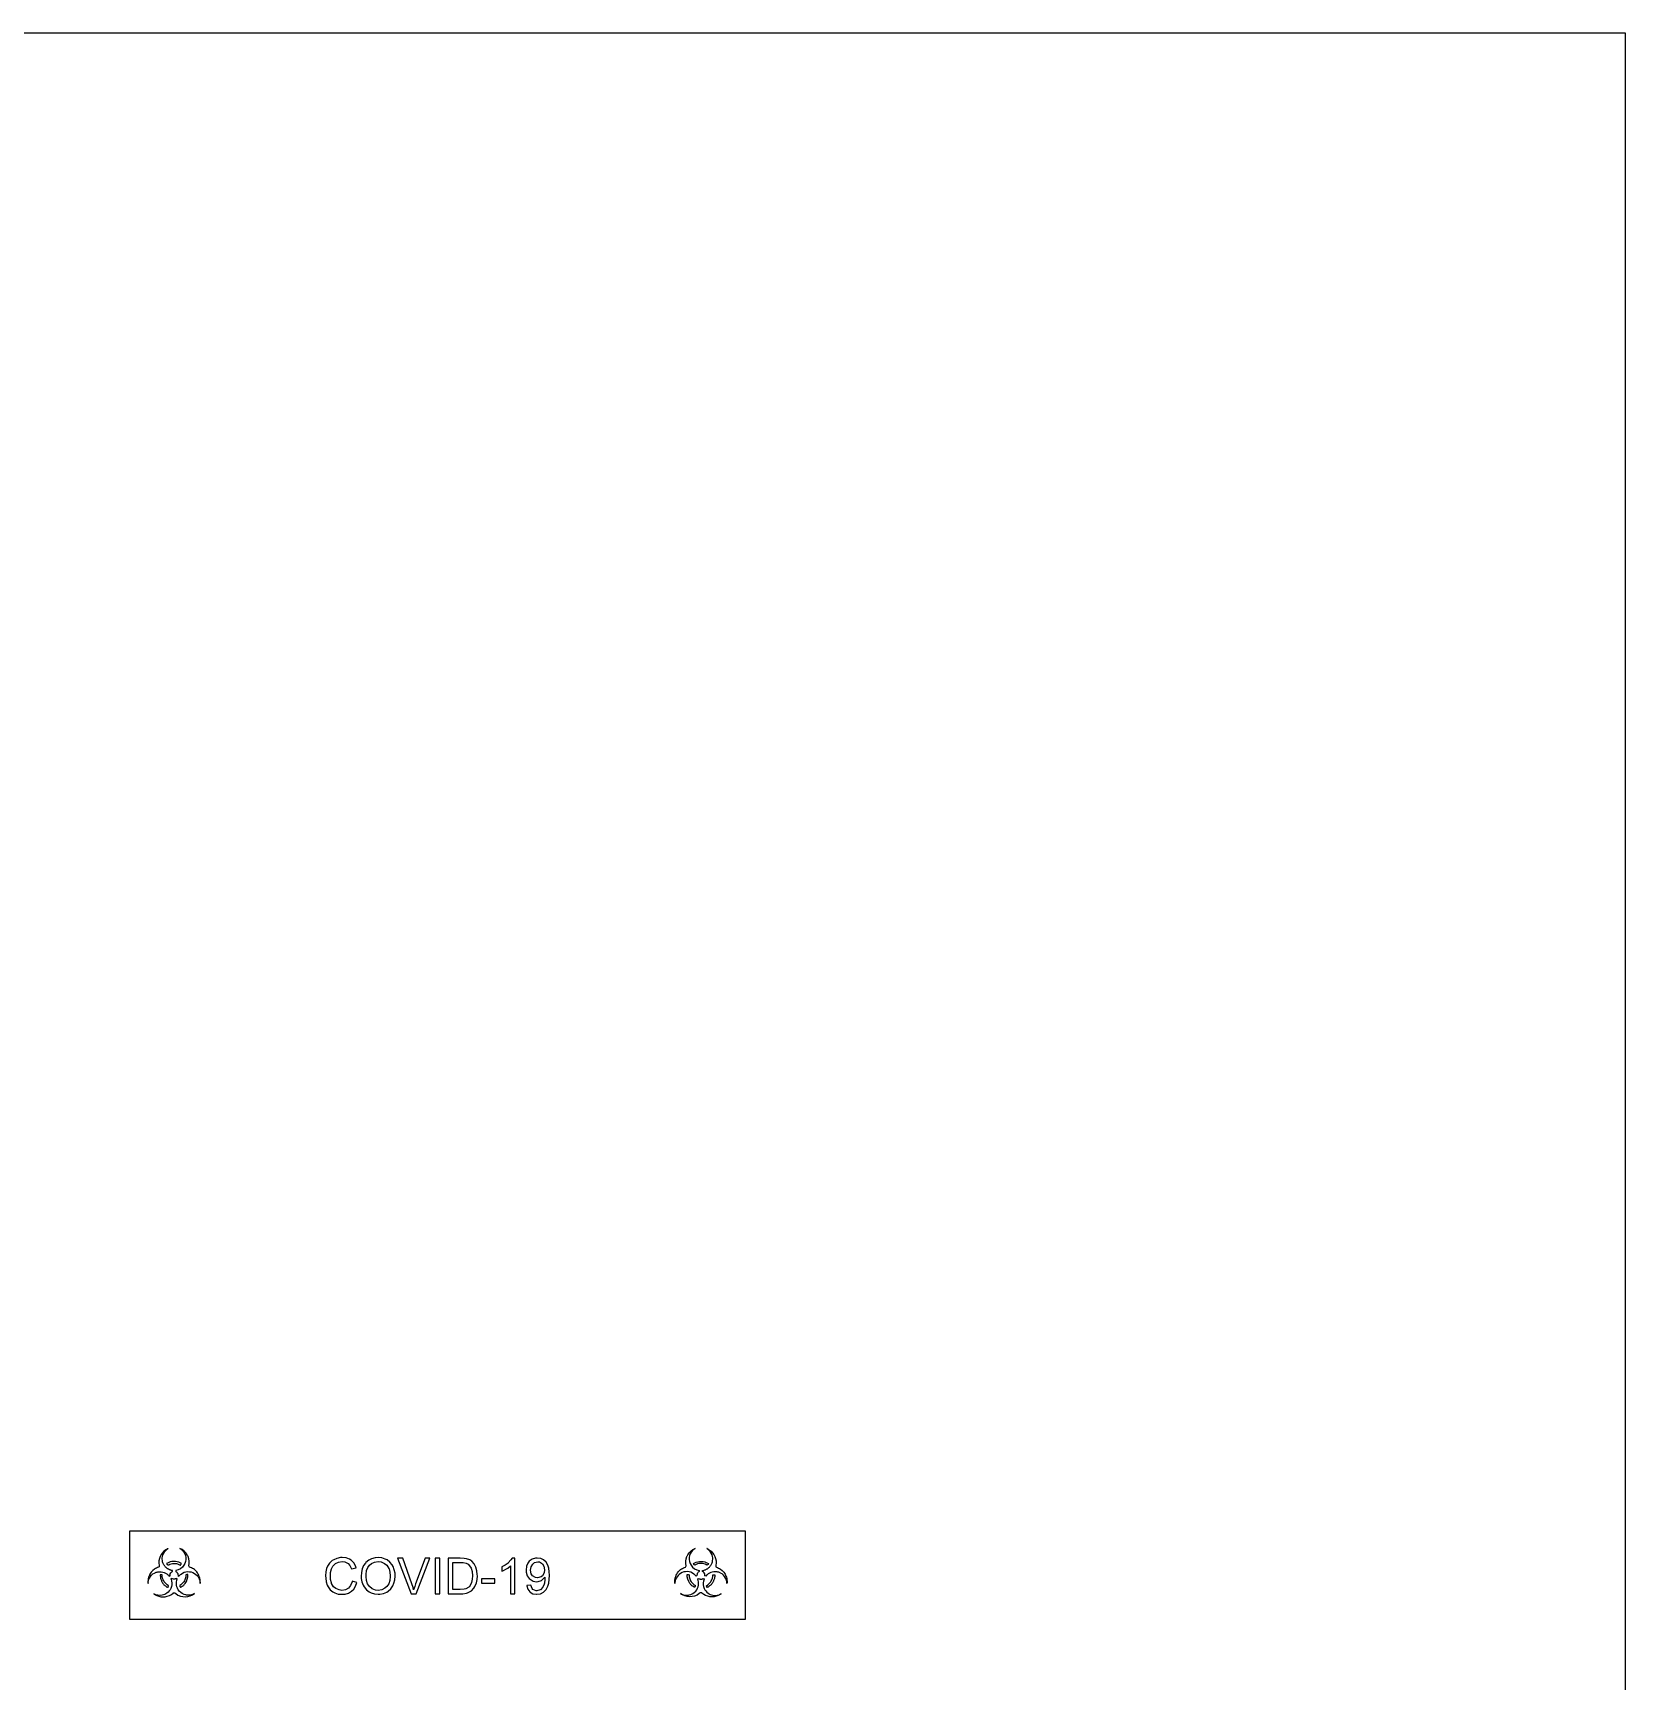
# Model space of a CAD drawing. Header units: inches. Extents: x 209 to 326, y 152 to 200.
# Drawn here: x 303.55 to 325.99, y 176.54 to 199.75 of the extents above; entities that cross this region are included whole.
import ezdxf

# ---------------------------------------------------------------- set-up
doc = ezdxf.new("R2010")
doc.units = ezdxf.units.IN
doc.header["$MEASUREMENT"] = 0
doc.layers.add('DEFAULT_LAYER', color=1, linetype='Continuous')

msp = doc.modelspace()

# ---------------------------------------------------------------- linework, layer by layer
at = {"color": 6, "linetype": 'ByBlock'}
msp.add_lwpolyline([(208.793, 199.753), (325.986, 199.753), (325.986, 151.746), (208.793, 151.746)], close=True, dxfattribs=at)
at = {"color": 4}
msp.add_lwpolyline([(304.911, 178.654), (313.587, 178.654), (313.587, 177.404), (304.911, 177.404)], close=True, dxfattribs=at)
at = {"color": 2, "linetype": 'ByBlock', "flags": 128}
for points in [[(307.754, 177.92), (307.742, 177.967), (307.739, 178.021), (307.742, 178.069), (307.754, 178.118), (307.774, 178.156), (307.81, 178.192), (307.852, 178.212), (307.906, 178.221), (307.945, 178.216), (307.988, 178.195), (308.015, 178.165), (308.039, 178.116), (308.103, 178.131), (308.093, 178.16), (308.068, 178.204), (308.032, 178.239), (308.007, 178.254), (307.96, 178.271), (307.906, 178.276), (307.882, 178.276), (307.831, 178.266), (307.786, 178.246), (307.766, 178.234), (307.728, 178.2), (307.7, 178.158), (307.686, 178.124), (307.675, 178.075), (307.671, 178.021), (307.673, 177.986), (307.681, 177.935), (307.696, 177.888), (307.707, 177.866), (307.737, 177.824), (307.774, 177.792), (307.801, 177.778), (307.85, 177.763), (307.906, 177.76), (307.948, 177.763), (307.995, 177.777), (308.037, 177.802), (308.068, 177.832), (308.095, 177.874), (308.112, 177.927), (308.046, 177.944), (308.044, 177.934), (308.024, 177.885), (307.993, 177.848), (307.951, 177.824), (307.901, 177.815), (307.862, 177.821), (307.815, 177.839), (307.784, 177.866), (307.757, 177.91)], [(308.65, 178.055), (308.64, 178.106), (308.623, 178.151), (308.611, 178.173), (308.579, 178.212), (308.538, 178.244), (308.513, 178.256), (308.466, 178.271), (308.414, 178.276), (308.37, 178.275), (308.321, 178.261), (308.279, 178.239), (308.24, 178.207), (308.235, 178.2), (308.208, 178.163), (308.189, 178.118), (308.177, 178.069), (308.174, 178.011), (308.174, 177.984), (308.184, 177.935), (308.203, 177.886), (308.215, 177.864), (308.247, 177.824), (308.287, 177.793), (308.312, 177.78), (308.36, 177.765), (308.412, 177.76), (308.437, 177.76), (308.486, 177.77), (308.533, 177.79), (308.555, 177.804), (308.593, 177.837), (308.621, 177.881), (308.635, 177.915), (308.648, 177.964), (308.652, 178.016)], [(308.584, 178.008), (308.577, 177.952), (308.561, 177.907), (308.535, 177.868), (308.508, 177.844), (308.464, 177.822), (308.412, 177.815), (308.377, 177.819), (308.329, 177.836), (308.29, 177.868), (308.289, 177.869), (308.263, 177.908), (308.247, 177.956), (308.242, 178.01), (308.243, 178.038), (308.25, 178.094), (308.267, 178.138), (308.292, 178.172), (308.317, 178.192), (308.363, 178.212), (308.414, 178.221), (308.456, 178.216), (308.503, 178.195), (308.535, 178.168), (308.564, 178.124), (308.566, 178.119), (308.579, 178.072), (308.584, 178.018)], [(308.94, 177.905), (308.93, 177.871), (308.913, 177.822), (308.905, 177.854), (308.888, 177.905), (308.758, 178.268), (308.687, 178.268), (308.879, 177.768), (308.947, 177.768), (309.143, 178.268), (309.075, 178.268)], [(309.281, 178.268), (309.214, 178.268), (309.214, 177.768), (309.281, 177.768)], [(309.809, 178.04), (309.804, 178.092), (309.791, 178.14), (309.789, 178.141), (309.765, 178.189), (309.732, 178.226), (309.706, 178.243), (309.657, 178.261), (309.627, 178.266), (309.57, 178.268), (309.398, 178.268), (309.398, 177.768), (309.578, 177.768), (309.608, 177.768), (309.657, 177.777), (309.673, 177.78), (309.718, 177.802), (309.727, 177.809), (309.762, 177.848), (309.777, 177.869), (309.797, 177.92), (309.808, 177.966), (309.811, 178.021)], [(309.738, 177.972), (309.728, 177.925), (309.72, 177.903), (309.693, 177.861), (309.691, 177.861), (309.647, 177.836), (309.625, 177.831), (309.57, 177.827), (309.463, 177.827), (309.463, 178.209), (309.568, 178.209), (309.61, 178.207), (309.654, 178.199), (309.681, 178.182), (309.716, 178.143), (309.725, 178.126), (309.738, 178.081), (309.742, 178.021)], [(310.3, 178.27), (310.283, 178.244), (310.246, 178.204), (310.243, 178.2), (310.202, 178.17), (310.155, 178.145), (310.155, 178.086), (310.172, 178.092), (310.221, 178.118), (310.24, 178.129), (310.278, 178.16), (310.278, 177.768), (310.341, 177.768), (310.341, 178.27)], [(310.825, 178.077), (310.817, 178.128), (310.805, 178.168), (310.781, 178.211), (310.744, 178.244), (310.705, 178.263), (310.655, 178.27), (310.629, 178.268), (310.582, 178.254), (310.542, 178.224), (310.523, 178.199), (310.505, 178.155), (310.498, 178.101), (310.499, 178.07), (310.513, 178.021), (310.54, 177.983), (310.554, 177.971), (310.596, 177.945), (310.645, 177.937), (310.667, 177.939), (310.714, 177.956), (310.731, 177.966), (310.764, 178.003), (310.764, 177.991), (310.764, 177.967), (310.756, 177.915), (310.753, 177.903), (310.732, 177.858), (310.699, 177.822), (310.697, 177.822), (310.648, 177.81), (310.64, 177.81), (310.594, 177.829), (310.584, 177.839), (310.565, 177.888), (310.506, 177.883), (310.506, 177.88), (310.521, 177.831), (310.552, 177.792), (310.554, 177.79), (310.594, 177.766), (310.646, 177.76), (310.648, 177.76), (310.699, 177.766), (310.744, 177.788), (310.748, 177.792), (310.781, 177.827), (310.805, 177.876), (310.817, 177.917), (310.824, 177.969), (310.827, 178.028)], [(310.753, 178.064), (310.731, 178.021), (310.709, 178.005), (310.66, 177.991), (310.631, 177.996), (310.589, 178.021), (310.57, 178.048), (310.56, 178.099), (310.567, 178.145), (310.591, 178.185), (310.616, 178.207), (310.661, 178.219), (310.688, 178.216), (310.731, 178.189), (310.749, 178.156), (310.758, 178.104)], [(310.057, 177.979), (309.87, 177.979), (309.87, 177.918), (310.057, 177.918)]]:
    msp.add_lwpolyline(points, close=True, dxfattribs=at)
at = {"layer": 'DEFAULT_LAYER', "color": 2, "linetype": 'Continuous'}
for points in [[(305.454, 178.405), (305.453, 178.405, 0.015415), (305.441, 178.399, 0.02915), (305.419, 178.386, 0.145274), (305.339, 178.292, 0.147915), (305.325, 178.168, -0.020817), (305.327, 178.16, -0.041079), (305.327, 178.157, -0.320607), (305.316, 178.141, 0.074919), (305.26, 178.114, 0.147507), (305.183, 178.017, 0.084125), (305.168, 177.944), (305.168, 177.932, 0.024442), (305.17, 177.91, -0.01767), (305.17, 177.921, -0.105225), (305.189, 177.988, -0.156631), (305.26, 178.059, -0.025406), (305.275, 178.066, -0.066025), (305.319, 178.076, -0.053231), (305.356, 178.076, -0.126419), (305.433, 178.048), (305.441, 178.042, -0.043096), (305.456, 178.028), (305.467, 178.015), (305.48, 178.022, -0.025243), (305.48, 178.027, -0.096794), (305.483, 178.048, -0.132877), (305.5, 178.072, -0.081106), (305.513, 178.08), (305.513, 178.094), (305.51, 178.095), (305.503, 178.096), (305.497, 178.097), (305.489, 178.099), (305.481, 178.102), (305.474, 178.105), (305.466, 178.108), (305.459, 178.112), (305.452, 178.116), (305.445, 178.12, -0.021528), (305.433, 178.129, -0.060401), (305.404, 178.158, -0.023064), (305.395, 178.171), (305.393, 178.175, -0.065902), (305.375, 178.215, -0.116793), (305.372, 178.291, -0.161674), (305.424, 178.383), (305.43, 178.388), (305.435, 178.392), (305.441, 178.397), (305.446, 178.4, -0.010587), (305.453, 178.405), (305.454, 178.405)], [(305.618, 178.405, -0.068912), (305.654, 178.377, -0.169176), (305.702, 178.277, -0.17165), (305.676, 178.17, -0.213749), (305.562, 178.095), (305.559, 178.094), (305.559, 178.08, -0.078246), (305.573, 178.071, -0.101632), (305.587, 178.053, -0.031325), (305.589, 178.046, -0.092933), (305.592, 178.027, -0.016378), (305.591, 178.023), (305.604, 178.015), (305.612, 178.025, -0.035422), (305.623, 178.036, -0.019713), (305.634, 178.045, -0.153019), (305.726, 178.079, -0.156151), (305.825, 178.053, -0.13523), (305.885, 177.987, -0.073417), (305.9, 177.941, -0.038292), (305.903, 177.917), (305.903, 177.912, 0.012917), (305.904, 177.923), (305.904, 177.952, 0.027007), (305.901, 177.976, 0.0409), (305.892, 178.011, 0.084624), (305.856, 178.075, 0.073562), (305.811, 178.117, 0.071429), (305.755, 178.144, -0.380788), (305.745, 178.161, 0.157022), (305.733, 178.292), (305.729, 178.301, 0.017404), (305.722, 178.314, 0.164599), (305.618, 178.405)], [(312.88, 178.405, 0.068912), (312.844, 178.377, 0.169176), (312.796, 178.277, 0.17165), (312.822, 178.17, 0.213749), (312.936, 178.095), (312.939, 178.094), (312.939, 178.08, 0.078246), (312.925, 178.071, 0.101632), (312.911, 178.053, 0.031325), (312.909, 178.046, 0.092933), (312.906, 178.027, 0.016378), (312.907, 178.023), (312.894, 178.015), (312.886, 178.025, 0.035422), (312.875, 178.036, 0.019713), (312.864, 178.045, 0.153019), (312.772, 178.079, 0.156151), (312.673, 178.053, 0.13523), (312.613, 177.987, 0.073417), (312.598, 177.941, 0.038292), (312.595, 177.917), (312.595, 177.912, -0.012917), (312.594, 177.923), (312.594, 177.952, -0.027007), (312.597, 177.976, -0.0409), (312.606, 178.011, -0.084624), (312.642, 178.075, -0.073562), (312.687, 178.117, -0.071429), (312.743, 178.144, 0.380788), (312.753, 178.161, -0.157022), (312.765, 178.292), (312.77, 178.301, -0.017404), (312.776, 178.314, -0.164599), (312.88, 178.405)], [(313.044, 178.405), (313.045, 178.405, -0.015415), (313.057, 178.399, -0.02915), (313.079, 178.386, -0.145274), (313.159, 178.292, -0.147915), (313.173, 178.168, 0.020817), (313.171, 178.16, 0.041079), (313.171, 178.157, 0.320607), (313.182, 178.141, -0.074919), (313.238, 178.114, -0.147507), (313.315, 178.017, -0.084125), (313.33, 177.944), (313.33, 177.932, -0.024442), (313.328, 177.91, 0.01767), (313.328, 177.921, 0.105225), (313.309, 177.988, 0.156631), (313.238, 178.059, 0.025406), (313.223, 178.066, 0.066025), (313.179, 178.076, 0.053231), (313.142, 178.076, 0.126419), (313.065, 178.048), (313.057, 178.042, 0.043096), (313.042, 178.028), (313.031, 178.015), (313.018, 178.022, 0.025243), (313.018, 178.027, 0.096794), (313.015, 178.048, 0.132877), (312.998, 178.072, 0.081106), (312.985, 178.08), (312.985, 178.094), (312.988, 178.095), (312.995, 178.096), (313.001, 178.097), (313.009, 178.099), (313.017, 178.102), (313.024, 178.105), (313.032, 178.108), (313.039, 178.112), (313.046, 178.116), (313.053, 178.12, 0.021528), (313.065, 178.129, 0.060401), (313.094, 178.158, 0.023064), (313.103, 178.171), (313.105, 178.175, 0.065902), (313.123, 178.215, 0.116793), (313.126, 178.291, 0.161674), (313.074, 178.383), (313.068, 178.388), (313.063, 178.392), (313.057, 178.397), (313.052, 178.4, 0.010587), (313.045, 178.405), (313.044, 178.405)], [(305.431, 178.192, 0.055837), (305.449, 178.171, -0.021308), (305.461, 178.177, -0.108507), (305.531, 178.195, -0.084738), (305.586, 178.188, -0.064592), (305.623, 178.171), (305.625, 178.172, 0.051346), (305.641, 178.192, 0.026429), (305.624, 178.202, 0.120365), (305.533, 178.223, 0.141268), (305.431, 178.192)], [(313.067, 178.192, -0.055837), (313.049, 178.171, 0.021308), (313.037, 178.177, 0.108507), (312.967, 178.195, 0.084738), (312.912, 178.188, 0.064592), (312.875, 178.171), (312.873, 178.172, -0.051346), (312.857, 178.192, -0.026429), (312.874, 178.202, -0.120365), (312.965, 178.223, -0.141268), (313.067, 178.192)], [(305.491, 177.976, -0.013476), (305.493, 177.971, -0.15582), (305.498, 177.869, -0.040834), (305.489, 177.843, -0.130254), (305.436, 177.777, -0.110371), (305.369, 177.748, -0.182952), (305.253, 177.767, 0.05588), (305.293, 177.743, 0.137092), (305.409, 177.725, 0.149986), (305.523, 177.776, -0.01883), (305.525, 177.778, -0.362247), (305.547, 177.779), (305.559, 177.77, 0.176913), (305.699, 177.725, 0.155586), (305.822, 177.77, -0.041412), (305.795, 177.758, -0.045869), (305.764, 177.749, -0.029464), (305.744, 177.747, -0.037855), (305.72, 177.747, -0.024654), (305.703, 177.75, -0.165158), (305.61, 177.803, -0.146224), (305.571, 177.89, -0.133016), (305.581, 177.976), (305.58, 177.977), (305.569, 177.983, -0.063017), (305.557, 177.977, -0.037654), (305.549, 177.974), (305.545, 177.973, -0.037579), (305.536, 177.972, -0.090734), (305.516, 177.976), (305.512, 177.978, -0.038585), (305.505, 177.981), (305.503, 177.983), (305.491, 177.976)], [(305.342, 178.036, 0.07045), (305.347, 177.982, 0.026621), (305.353, 177.962), (305.357, 177.953), (305.36, 177.945), (305.364, 177.937), (305.369, 177.929), (305.374, 177.921, 0.02384), (305.384, 177.906, 0.01771), (305.394, 177.895), (305.4, 177.889), (305.407, 177.883), (305.414, 177.877), (305.42, 177.872), (305.428, 177.867), (305.435, 177.862), (305.443, 177.858), (305.448, 177.855), (305.448, 177.855), (305.451, 177.862), (305.454, 177.869), (305.456, 177.876), (305.458, 177.881, -0.123095), (305.398, 177.936, -0.087988), (305.374, 177.989, -0.066182), (305.369, 178.032, 0.022009), (305.359, 178.034, 0.034748), (305.342, 178.036)], [(305.702, 178.033), (305.702, 178.03), (305.702, 178.022, -0.09343), (305.689, 177.962, -0.047306), (305.674, 177.935, -0.118464), (305.615, 177.882), (305.617, 177.877), (305.619, 177.871), (305.621, 177.864), (305.625, 177.856, 0.039069), (305.651, 177.872, 0.018967), (305.663, 177.881, 0.053601), (305.691, 177.911, 0.175456), (305.73, 178.038, 0.057269), (305.702, 178.033)], [(313.007, 177.976, 0.013476), (313.005, 177.971, 0.15582), (313, 177.869, 0.040834), (313.009, 177.843, 0.130254), (313.062, 177.777, 0.110371), (313.129, 177.748, 0.182952), (313.245, 177.767, -0.05588), (313.205, 177.743, -0.137092), (313.089, 177.725, -0.149986), (312.975, 177.776, 0.01883), (312.973, 177.778, 0.362247), (312.951, 177.779), (312.939, 177.77, -0.176913), (312.799, 177.725, -0.155586), (312.676, 177.77, 0.041412), (312.703, 177.758, 0.045869), (312.734, 177.749, 0.029464), (312.754, 177.747, 0.037855), (312.778, 177.747, 0.024654), (312.795, 177.75, 0.165158), (312.888, 177.803, 0.146224), (312.927, 177.89, 0.133016), (312.917, 177.976), (312.918, 177.977), (312.929, 177.983, 0.063017), (312.941, 177.977, 0.037654), (312.949, 177.974), (312.953, 177.973, 0.037579), (312.962, 177.972, 0.090734), (312.982, 177.976), (312.986, 177.978, 0.038585), (312.993, 177.981), (312.995, 177.983), (313.007, 177.976)], [(312.796, 178.033), (312.796, 178.03), (312.796, 178.022, 0.09343), (312.809, 177.962, 0.047306), (312.824, 177.935, 0.118464), (312.883, 177.882), (312.881, 177.877), (312.879, 177.871), (312.877, 177.864), (312.873, 177.856, -0.039069), (312.847, 177.872, -0.018967), (312.835, 177.881, -0.053601), (312.807, 177.911, -0.175456), (312.768, 178.038, -0.057269), (312.796, 178.033)], [(313.156, 178.036, -0.07045), (313.151, 177.982, -0.026621), (313.145, 177.962), (313.141, 177.953), (313.138, 177.945), (313.134, 177.937), (313.129, 177.929), (313.124, 177.921, -0.02384), (313.114, 177.906, -0.01771), (313.104, 177.895), (313.098, 177.889), (313.091, 177.883), (313.084, 177.877), (313.078, 177.872), (313.07, 177.867), (313.063, 177.862), (313.055, 177.858), (313.05, 177.855), (313.05, 177.855), (313.047, 177.862), (313.044, 177.869), (313.042, 177.876), (313.04, 177.881, 0.123095), (313.1, 177.936, 0.087988), (313.124, 177.989, 0.066182), (313.129, 178.032, -0.022009), (313.139, 178.034, -0.034748), (313.156, 178.036)]]:
    msp.add_lwpolyline(points, format="xyb", dxfattribs=at)

doc.saveas('drawing.dxf')
